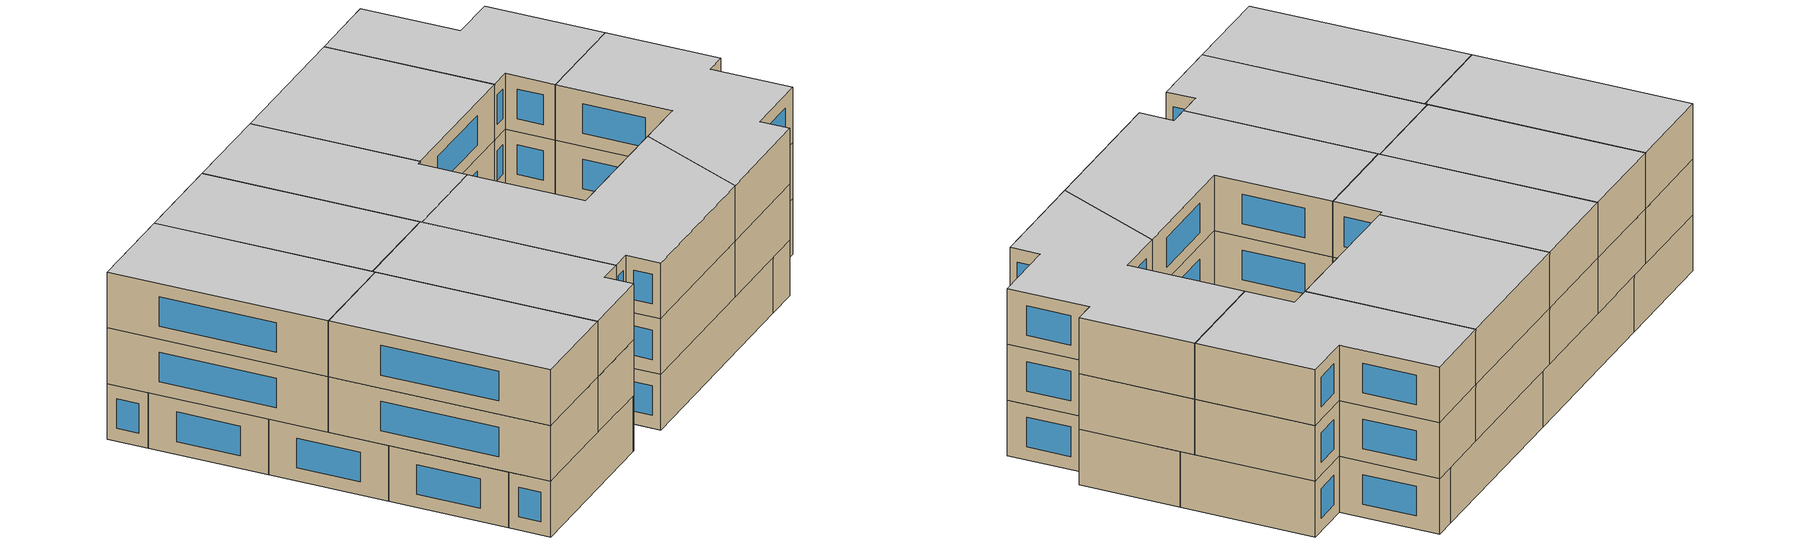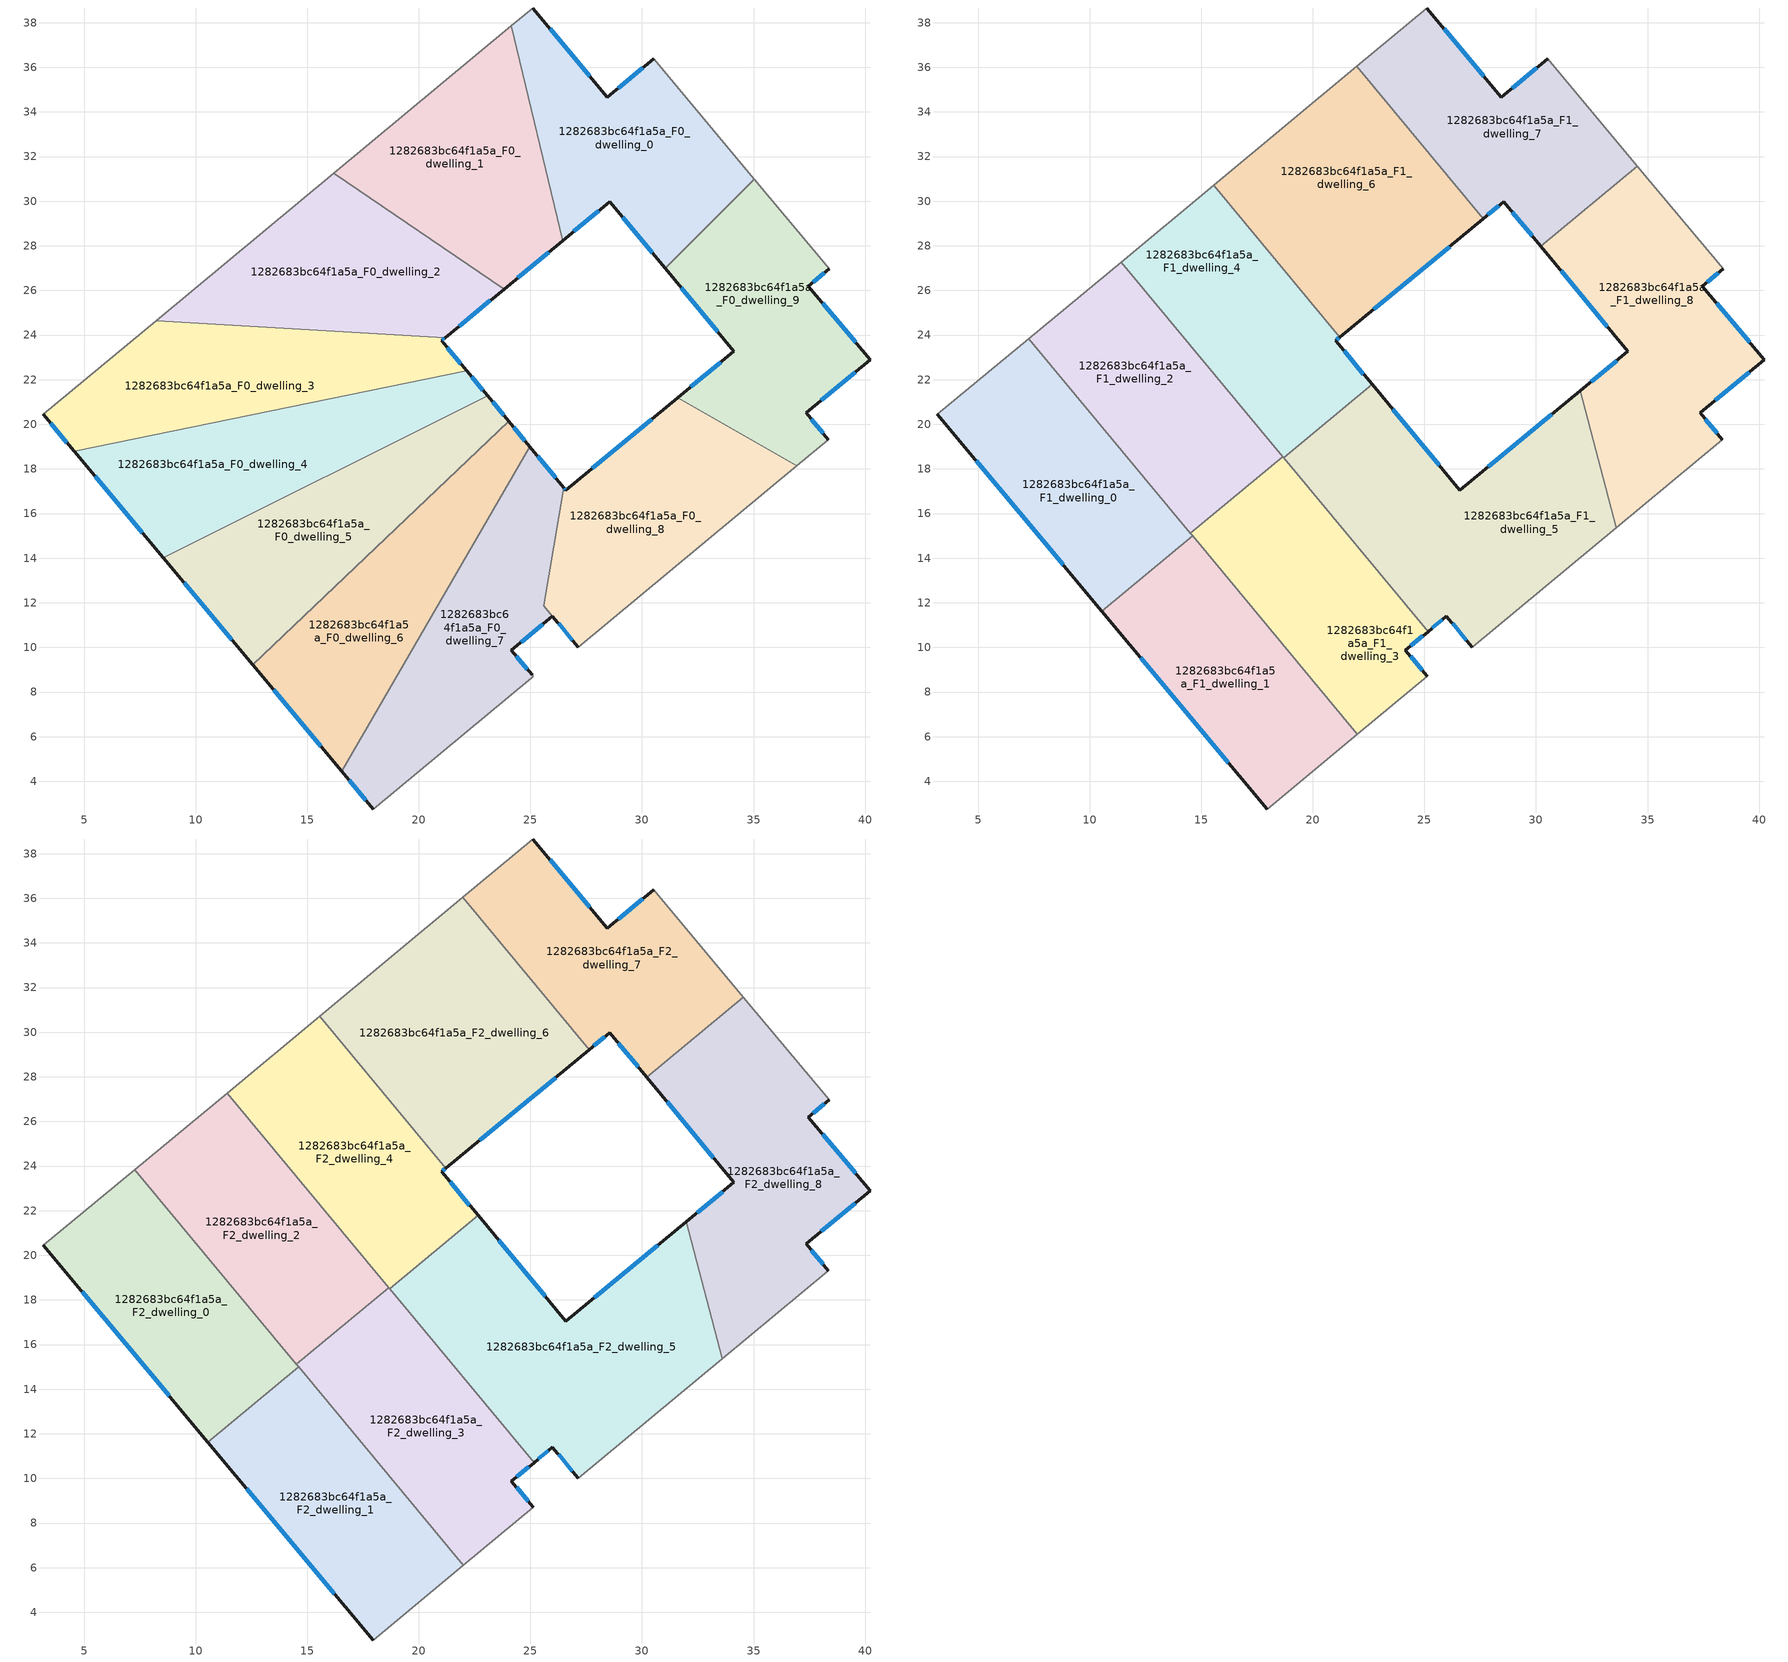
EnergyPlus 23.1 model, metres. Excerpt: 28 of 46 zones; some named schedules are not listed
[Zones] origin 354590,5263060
1282683bc64f1a5a_F0_dwelling_0
 floor ground (EU_floor_Construction): 30.52,36.38 35.02,30.99 31.04,26.99 28.55,29.97 26.45,28.23 24.15,37.85 25.11,38.66 28.45,34.66 z0
 wall outside (EU_wall_Construction): 26.45,28.23 28.55,29.97 31.04,26.99 / 30.52,36.38 28.45,34.66 25.11,38.66 z0:3
 wall to 1282683bc64f1a5a_F0_dwelling_9 (EU_wall_Construction): 31.04,26.99 35.02,30.99 z0:3
 wall to 1282683bc64f1a5a_F0_dwelling_1 (EU_wall_Construction): 24.15,37.85 26.45,28.23 z0:3
 wall adiabatic (EU_wall_Construction): 25.11,38.66 24.15,37.85 / 35.02,30.99 30.52,36.38 z0:3
 window (EU_Window_Construction): 29.14,29.27 30.45,27.69 / 26.94,28.64 28.06,29.56 / 27.67,35.6 25.9,37.72 / 30.04,35.97 28.94,35.06 z0.7:2.3
1282683bc64f1a5a_F0_dwelling_1
 floor ground (EU_floor_Construction): 24.15,37.85 26.45,28.23 23.82,26.06 16.2,31.25 z0
 wall outside (EU_wall_Construction): 23.82,26.06 26.45,28.23 z0:3
 wall to 1282683bc64f1a5a_F0_dwelling_2 (EU_wall_Construction): 16.2,31.25 23.82,26.06 z0:3
 wall adiabatic (EU_wall_Construction): 24.15,37.85 16.2,31.25 z0:3
 window (EU_Window_Construction): 24.44,26.57 25.83,27.72 z0.7:2.3
1282683bc64f1a5a_F0_dwelling_2
 floor ground (EU_floor_Construction): 23.82,26.06 21.19,23.88 8.24,24.64 16.2,31.25 z0
 wall outside (EU_wall_Construction): 21.19,23.88 23.82,26.06 z0:3
 wall to 1282683bc64f1a5a_F0_dwelling_3 (EU_wall_Construction): 8.24,24.64 21.19,23.88 z0:3
 wall adiabatic (EU_wall_Construction): 16.2,31.25 8.24,24.64 z0:3
 window (EU_Window_Construction): 21.81,24.4 23.2,25.55 z0.7:2.3
1282683bc64f1a5a_F0_dwelling_3
 floor ground (EU_floor_Construction): 21.19,23.88 21.02,23.75 22.14,22.4 4.55,18.8 3.18,20.44 8.24,24.64 z0
 wall outside (EU_wall_Construction): 22.14,22.4 21.02,23.75 21.19,23.88 / 3.18,20.44 4.55,18.8 z0:3
 wall to 1282683bc64f1a5a_F0_dwelling_4 (EU_wall_Construction): 4.55,18.8 22.14,22.4 z0:3
 wall adiabatic (EU_wall_Construction): 8.24,24.64 3.18,20.44 z0:3
 window (EU_Window_Construction): 21.06,23.78 21.15,23.85 / 21.88,22.71 21.29,23.43 / 3.5,20.06 4.23,19.18 z0.7:2.3
1282683bc64f1a5a_F0_dwelling_4
 floor ground (EU_floor_Construction): 22.14,22.4 23.08,21.27 8.55,14.01 4.55,18.8 z0
 wall outside (EU_wall_Construction): 23.08,21.27 22.14,22.4 / 4.55,18.8 8.55,14.01 z0:3
 wall to 1282683bc64f1a5a_F0_dwelling_5 (EU_wall_Construction): 8.55,14.01 23.08,21.27 z0:3
 window (EU_Window_Construction): 22.86,21.53 22.36,22.13 / 5.49,17.67 7.61,15.14 z0.7:2.3
 ceiling adiabatic (EU_roof_Construction): 20.45,19.95 22.65,21.78 22.14,22.4 16.43,21.23 18.36,18.91 z3
1282683bc64f1a5a_F0_dwelling_5
 floor ground (EU_floor_Construction): 23.08,21.27 24.03,20.14 12.55,9.23 8.55,14.01 z0
 wall outside (EU_wall_Construction): 24.03,20.14 23.08,21.27 / 8.55,14.01 12.55,9.23 z0:3
 wall to 1282683bc64f1a5a_F0_dwelling_6 (EU_wall_Construction): 12.55,9.23 24.03,20.14 z0:3
 window (EU_Window_Construction): 23.8,20.4 23.3,21 / 9.49,12.89 11.61,10.35 z0.7:2.3
1282683bc64f1a5a_F0_dwelling_6
 floor ground (EU_floor_Construction): 24.03,20.14 24.97,19 16.55,4.44 12.55,9.23 z0
 wall outside (EU_wall_Construction): 24.97,19 24.03,20.14 / 12.55,9.23 16.55,4.44 z0:3
 wall to 1282683bc64f1a5a_F0_dwelling_7 (EU_wall_Construction): 16.55,4.44 24.97,19 z0:3
 window (EU_Window_Construction): 24.75,19.27 24.25,19.87 / 13.49,8.1 15.62,5.57 z0.7:2.3
1282683bc64f1a5a_F0_dwelling_7
 floor ground (EU_floor_Construction): 24.97,19 26.5,17.17 25.6,11.87 25.99,11.4 24.15,9.87 25.08,8.77 25.12,8.71 25.05,8.65 17.96,2.76 16.55,4.44 z0
 wall outside (EU_wall_Construction): 26.5,17.17 24.97,19 / 25.08,8.77 24.15,9.87 25.99,11.4 / 16.55,4.44 17.96,2.76 z0:3
 wall adiabatic (EU_wall_Construction): 17.96,2.76 25.05,8.65 25.12,8.71 25.08,8.77 z0:3
 wall to 1282683bc64f1a5a_F0_dwelling_8 (EU_wall_Construction): 25.6,11.88 26.5,17.17 / 25.99,11.4 25.6,11.87 z0:3
 window (EU_Window_Construction): 26.14,17.6 25.33,18.57 / 24.58,10.23 25.56,11.04 / 24.86,9.03 24.37,9.61 / 16.89,4.05 17.63,3.15 z0.7:2.3
1282683bc64f1a5a_F0_dwelling_8
 floor ground (EU_floor_Construction): 36.94,18.13 27.15,10 25.6,11.87 26.5,17.17 26.6,17.05 31.61,21.19 z0
 wall outside (EU_wall_Construction): 31.61,21.19 26.6,17.05 26.5,17.17 / 25.99,11.4 27.15,10 z0:3
 wall to 1282683bc64f1a5a_F0_dwelling_9 (EU_wall_Construction): 36.94,18.13 31.61,21.19 z0:3
 wall adiabatic (EU_wall_Construction): 27.15,10 36.94,18.13 z0:3
 window (EU_Window_Construction): 26.57,17.07 26.52,17.14 / 30.43,20.22 27.77,18.02 / 26.26,11.07 26.88,10.33 z0.7:2.3
1282683bc64f1a5a_F0_dwelling_9
 floor ground (EU_floor_Construction): 38.39,26.96 37.46,26.19 40.22,22.9 37.35,20.51 38.35,19.31 36.94,18.13 31.61,21.19 34.12,23.28 31.04,26.99 35.02,30.99 z0
 wall outside (EU_wall_Construction): 38.35,19.31 37.35,20.51 40.22,22.9 37.46,26.19 38.39,26.96 / 31.04,26.99 34.12,23.28 31.61,21.19 z0:3
 wall adiabatic (EU_wall_Construction): 36.94,18.13 38.35,19.31 / 38.39,26.96 35.02,30.99 z0:3
 window (EU_Window_Construction): 39.58,23.67 38.11,25.42 / 38.03,21.08 39.55,22.34 / 38.12,19.59 37.59,20.23 / 33.53,22.79 32.2,21.68 / 31.76,26.11 33.4,24.15 / 37.68,26.37 38.17,26.78 z0.7:2.3
1282683bc64f1a5a_F1_dwelling_0
 floor to 1282683bc64f1a5a_F0_dwelling_4 (EU_floor_Construction): 10.46,20.01 13.42,16.44 8.55,14.01 4.55,18.8 z3
 floor to 1282683bc64f1a5a_F0_dwelling_3 (EU_floor_Construction): 7.27,23.84 10.46,20.01 4.55,18.8 3.18,20.44 z3
 floor to 1282683bc64f1a5a_F0_dwelling_5 (EU_floor_Construction): 13.42,16.44 14.52,15.12 14.61,15.01 10.55,11.63 8.55,14.01 z3
 wall outside (EU_wall_Construction): 3.18,20.44 10.55,11.63 z3:6
 wall to 1282683bc64f1a5a_F1_dwelling_1 (EU_wall_Construction): 10.55,11.63 14.61,15.01 z3:6
 wall adiabatic (EU_wall_Construction): 7.27,23.84 3.18,20.44 z3:6
 wall to 1282683bc64f1a5a_F1_dwelling_2 (EU_wall_Construction): 14.52,15.12 7.27,23.84 z3:6
 wall to 1282683bc64f1a5a_F1_dwelling_3 (EU_wall_Construction): 14.61,15.01 14.52,15.12 z3:6
 window (EU_Window_Construction): 4.91,18.37 8.82,13.7 z3.7:5.3
1282683bc64f1a5a_F1_dwelling_1
 floor to 1282683bc64f1a5a_F0_dwelling_6 (EU_floor_Construction): 16.39,12.87 19.36,9.29 16.55,4.44 12.55,9.23 z3
 floor to 1282683bc64f1a5a_F0_dwelling_7 (EU_floor_Construction): 19.36,9.29 22,6.12 17.96,2.76 16.55,4.44 z3
 floor to 1282683bc64f1a5a_F0_dwelling_5 (EU_floor_Construction): 14.61,15.01 16.39,12.87 12.55,9.23 10.55,11.63 z3
 wall outside (EU_wall_Construction): 10.55,11.63 17.96,2.76 z3:6
 wall adiabatic (EU_wall_Construction): 17.96,2.76 22,6.12 z3:6
 wall to 1282683bc64f1a5a_F1_dwelling_3 (EU_wall_Construction): 22,6.12 14.61,15.01 z3:6
 window (EU_Window_Construction): 12.29,9.55 16.22,4.84 z3.7:5.3
1282683bc64f1a5a_F1_dwelling_2
 floor to 1282683bc64f1a5a_F0_dwelling_3 (EU_floor_Construction): 13.86,24.32 16.43,21.23 10.46,20.01 7.27,23.84 8.24,24.64 z3
 floor to 1282683bc64f1a5a_F0_dwelling_4 (EU_floor_Construction): 16.43,21.23 18.36,18.91 13.42,16.44 10.46,20.01 z3
 floor to 1282683bc64f1a5a_F0_dwelling_2 (EU_floor_Construction): 11.41,27.27 13.86,24.32 8.24,24.64 z3
 floor to 1282683bc64f1a5a_F0_dwelling_5 (EU_floor_Construction): 18.36,18.91 18.65,18.55 14.52,15.12 13.42,16.44 z3
 wall to 1282683bc64f1a5a_F1_dwelling_3 (EU_wall_Construction): 14.52,15.12 18.65,18.55 z3:6
 wall adiabatic (EU_wall_Construction): 11.41,27.27 7.27,23.84 z3:6
 wall to 1282683bc64f1a5a_F1_dwelling_4 (EU_wall_Construction): 18.65,18.55 11.41,27.27 z3:6
1282683bc64f1a5a_F1_dwelling_3
 floor to 1282683bc64f1a5a_F0_dwelling_7 (EU_floor_Construction): 22.22,14.25 25.16,10.71 24.15,9.87 25.08,8.77 25.12,8.71 25.05,8.65 22,6.12 19.36,9.29 z3
 floor to 1282683bc64f1a5a_F0_dwelling_6 (EU_floor_Construction): 20.29,16.58 22.22,14.25 19.36,9.29 16.39,12.87 z3
 floor to 1282683bc64f1a5a_F0_dwelling_5 (EU_floor_Construction): 18.65,18.55 20.29,16.58 16.39,12.87 14.52,15.12 z3
 wall outside (EU_wall_Construction): 25.12,8.71 24.15,9.87 25.16,10.71 z3:6
 wall adiabatic (EU_wall_Construction): 22,6.12 25.12,8.71 z3:6
 wall to 1282683bc64f1a5a_F1_dwelling_5 (EU_wall_Construction): 25.16,10.71 18.7,18.5 z3:6
 wall to 1282683bc64f1a5a_F1_dwelling_4 (EU_wall_Construction): 18.7,18.5 18.65,18.55 z3:6
 window (EU_Window_Construction): 24.39,10.07 24.93,10.51 / 24.9,8.98 24.38,9.6 z3.7:5.3
1282683bc64f1a5a_F1_dwelling_4
 floor to 1282683bc64f1a5a_F0_dwelling_2 (EU_floor_Construction): 15.56,30.72 21.22,23.91 21.19,23.88 13.86,24.32 11.41,27.27 z3
 floor to 1282683bc64f1a5a_F0_dwelling_3 (EU_floor_Construction): 21.19,23.88 21.02,23.75 22.14,22.4 16.43,21.23 13.86,24.32 z3
 floor to 1282683bc64f1a5a_F0_dwelling_5 (EU_floor_Construction): 20.45,19.95 18.7,18.5 18.36,18.91 z3
 floor adiabatic (EU_floor_Construction): 22.14,22.4 22.65,21.78 20.45,19.95 18.36,18.91 18.7,18.5 16.43,21.23 z3
 wall outside (EU_wall_Construction): 22.65,21.78 21.02,23.75 21.22,23.91 z3:6
 wall to 1282683bc64f1a5a_F1_dwelling_5 (EU_wall_Construction): 18.7,18.5 22.65,21.78 z3:6
 wall adiabatic (EU_wall_Construction): 15.56,30.72 11.41,27.27 z3:6
 wall to 1282683bc64f1a5a_F1_dwelling_6 (EU_wall_Construction): 21.22,23.91 15.56,30.72 z3:6
 window (EU_Window_Construction): 21.07,23.78 21.17,23.87 / 22.27,22.24 21.41,23.28 z3.7:5.3
1282683bc64f1a5a_F1_dwelling_5
 floor to 1282683bc64f1a5a_F0_dwelling_5 (EU_floor_Construction): 23.08,21.27 24.03,20.14 20.29,16.58 18.7,18.5 20.45,19.95 z3
 floor to 1282683bc64f1a5a_F0_dwelling_7 (EU_floor_Construction): 24.97,19 26.5,17.16 25.6,11.87 25.99,11.4 25.16,10.71 22.22,14.25 z3
 floor to 1282683bc64f1a5a_F0_dwelling_9 (EU_floor_Construction): 31.98,21.5 32.14,20.89 31.61,21.19 z3
 floor to 1282683bc64f1a5a_F0_dwelling_6 (EU_floor_Construction): 24.03,20.14 24.97,19 22.22,14.25 20.29,16.58 z3
 floor to 1282683bc64f1a5a_F0_dwelling_8 (EU_floor_Construction): 32.14,20.89 33.61,15.37 27.15,10 25.6,11.88 26.5,17.16 26.6,17.05 31.61,21.19 z3
 floor to 1282683bc64f1a5a_F0_dwelling_4 (EU_floor_Construction): 22.65,21.78 23.08,21.27 20.45,19.95 z3
 wall outside (EU_wall_Construction): 31.98,21.5 26.6,17.05 22.65,21.78 / 25.16,10.71 25.99,11.4 27.15,10 z3:6
 wall to 1282683bc64f1a5a_F1_dwelling_8 (EU_wall_Construction): 33.61,15.37 31.98,21.5 z3:6
 wall adiabatic (EU_wall_Construction): 27.15,10 33.61,15.37 z3:6
 window (EU_Window_Construction): 25.67,18.16 23.58,20.67 / 30.71,20.45 27.86,18.09 / 26.26,11.07 26.88,10.33 / 25.36,10.87 25.8,11.24 z3.7:5.3
1282683bc64f1a5a_F1_dwelling_6
 floor to 1282683bc64f1a5a_F0_dwelling_1 (EU_floor_Construction): 21.96,36.04 25.64,31.62 26.45,28.23 23.82,26.06 16.2,31.25 z3
 floor to 1282683bc64f1a5a_F0_dwelling_0 (EU_floor_Construction): 25.64,31.62 27.63,29.21 26.45,28.23 z3
 floor to 1282683bc64f1a5a_F0_dwelling_2 (EU_floor_Construction): 23.82,26.06 21.22,23.91 15.56,30.72 16.2,31.25 z3
 wall outside (EU_wall_Construction): 21.22,23.91 27.63,29.21 z3:6
 wall adiabatic (EU_wall_Construction): 21.96,36.04 15.56,30.72 z3:6
 wall to 1282683bc64f1a5a_F1_dwelling_7 (EU_wall_Construction): 27.63,29.21 21.96,36.04 z3:6
 window (EU_Window_Construction): 22.72,25.15 26.13,27.97 z3.7:5.3
1282683bc64f1a5a_F1_dwelling_7
 floor to 1282683bc64f1a5a_F0_dwelling_0 (EU_floor_Construction): 30.52,36.38 34.54,31.57 30.21,27.98 28.55,29.97 27.63,29.21 25.64,31.62 24.15,37.85 25.11,38.66 28.45,34.66 z3
 floor to 1282683bc64f1a5a_F0_dwelling_1 (EU_floor_Construction): 24.15,37.85 25.64,31.62 21.96,36.04 z3
 wall outside (EU_wall_Construction): 27.63,29.21 28.55,29.97 30.21,27.98 / 30.52,36.38 28.45,34.66 25.11,38.66 z3:6
 wall adiabatic (EU_wall_Construction): 25.11,38.66 21.96,36.04 / 34.54,31.57 30.52,36.38 z3:6
 wall to 1282683bc64f1a5a_F1_dwelling_8 (EU_wall_Construction): 30.21,27.98 34.54,31.57 z3:6
 window (EU_Window_Construction): 27.85,29.39 28.34,29.8 / 27.67,35.6 25.9,37.72 / 30.04,35.97 28.94,35.06 / 28.94,29.5 29.82,28.45 z3.7:5.3
1282683bc64f1a5a_F1_dwelling_8
 floor to 1282683bc64f1a5a_F0_dwelling_9 (EU_floor_Construction): 38.39,26.96 37.46,26.19 40.22,22.9 37.35,20.51 38.35,19.31 36.94,18.13 32.14,20.89 31.98,21.5 34.12,23.28 31.04,26.99 35.02,30.99 z3
 floor to 1282683bc64f1a5a_F0_dwelling_0 (EU_floor_Construction): 34.54,31.57 35.02,30.99 31.04,26.99 30.21,27.98 z3
 floor to 1282683bc64f1a5a_F0_dwelling_8 (EU_floor_Construction): 36.94,18.13 33.61,15.37 32.14,20.89 z3
 wall outside (EU_wall_Construction): 30.21,27.98 34.12,23.28 31.98,21.5 / 38.35,19.31 37.35,20.51 40.22,22.9 37.46,26.19 38.39,26.96 z3:6
 wall adiabatic (EU_wall_Construction): 38.39,26.96 34.54,31.57 / 33.61,15.37 38.35,19.31 z3:6
 window (EU_Window_Construction): 31.13,26.87 33.2,24.38 / 37.68,26.37 38.17,26.78 / 39.58,23.67 38.11,25.42 / 38.03,21.08 39.55,22.34 / 38.12,19.59 37.59,20.23 / 33.62,22.86 32.48,21.92 z3.7:5.3
1282683bc64f1a5a_F2_dwelling_0
 floor to 1282683bc64f1a5a_F1_dwelling_0 (EU_floor_Construction): 7.27,23.84 14.61,15.01 10.55,11.63 3.18,20.44 z6
 wall outside (EU_wall_Construction): 3.18,20.44 10.55,11.63 z6:9
 wall to 1282683bc64f1a5a_F2_dwelling_1 (EU_wall_Construction): 10.55,11.63 14.61,15.01 z6:9
 wall adiabatic (EU_wall_Construction): 7.27,23.84 3.18,20.44 z6:9
 wall to 1282683bc64f1a5a_F2_dwelling_2 (EU_wall_Construction): 14.52,15.12 7.27,23.84 z6:9
 wall to 1282683bc64f1a5a_F2_dwelling_3 (EU_wall_Construction): 14.61,15.01 14.52,15.12 z6:9
 window (EU_Window_Construction): 4.91,18.37 8.82,13.7 z6.7:8.3
 ceiling to 1282683bc64f1a5a_F3_dwelling_0 (EU_floor_Construction): 14.61,15.01 7.27,23.84 3.18,20.44 10.55,11.63 z9
1282683bc64f1a5a_F2_dwelling_1
 floor to 1282683bc64f1a5a_F1_dwelling_1 (EU_floor_Construction): 14.61,15.01 22,6.12 17.96,2.76 10.55,11.63 z6
 wall outside (EU_wall_Construction): 10.55,11.63 17.96,2.76 z6:9
 wall adiabatic (EU_wall_Construction): 17.96,2.76 22,6.12 z6:9
 wall to 1282683bc64f1a5a_F2_dwelling_3 (EU_wall_Construction): 22,6.12 14.61,15.01 z6:9
 window (EU_Window_Construction): 12.29,9.55 16.22,4.84 z6.7:8.3
 ceiling to 1282683bc64f1a5a_F3_dwelling_1 (EU_floor_Construction): 22,6.12 14.61,15.01 10.55,11.63 17.96,2.76 z9
1282683bc64f1a5a_F2_dwelling_2
 floor to 1282683bc64f1a5a_F1_dwelling_2 (EU_floor_Construction): 11.41,27.27 18.65,18.55 14.52,15.12 7.27,23.84 z6
 wall to 1282683bc64f1a5a_F2_dwelling_3 (EU_wall_Construction): 14.52,15.12 18.65,18.55 z6:9
 wall adiabatic (EU_wall_Construction): 11.41,27.27 7.27,23.84 z6:9
 wall to 1282683bc64f1a5a_F2_dwelling_4 (EU_wall_Construction): 18.65,18.55 11.41,27.27 z6:9
 ceiling to 1282683bc64f1a5a_F3_dwelling_2 (EU_floor_Construction): 18.65,18.55 11.41,27.27 7.27,23.84 14.52,15.12 z9
1282683bc64f1a5a_F2_dwelling_3
 floor to 1282683bc64f1a5a_F1_dwelling_3 (EU_floor_Construction): 18.65,18.55 25.16,10.71 24.15,9.87 25.12,8.71 22,6.12 14.52,15.12 z6
 wall outside (EU_wall_Construction): 25.12,8.71 24.15,9.87 25.16,10.71 z6:9
 wall adiabatic (EU_wall_Construction): 22,6.12 25.12,8.71 z6:9
 wall to 1282683bc64f1a5a_F2_dwelling_5 (EU_wall_Construction): 25.16,10.71 18.7,18.5 z6:9
 wall to 1282683bc64f1a5a_F2_dwelling_4 (EU_wall_Construction): 18.7,18.5 18.65,18.55 z6:9
 window (EU_Window_Construction): 24.39,10.07 24.93,10.51 / 24.9,8.98 24.38,9.6 z6.7:8.3
 ceiling to 1282683bc64f1a5a_F3_dwelling_3 (EU_floor_Construction): 25.12,8.71 24.15,9.87 25.16,10.71 18.65,18.55 14.52,15.12 22,6.12 z9
1282683bc64f1a5a_F2_dwelling_4
 floor to 1282683bc64f1a5a_F1_dwelling_4 (EU_floor_Construction): 21.22,23.91 21.02,23.75 22.65,21.78 18.7,18.5 11.41,27.27 15.56,30.72 z6
 wall outside (EU_wall_Construction): 22.65,21.78 21.02,23.75 21.22,23.91 z6:9
 wall to 1282683bc64f1a5a_F2_dwelling_5 (EU_wall_Construction): 18.7,18.5 22.65,21.78 z6:9
 wall adiabatic (EU_wall_Construction): 15.56,30.72 11.41,27.27 z6:9
 wall to 1282683bc64f1a5a_F2_dwelling_6 (EU_wall_Construction): 21.22,23.91 15.56,30.72 z6:9
 window (EU_Window_Construction): 21.07,23.78 21.17,23.87 / 22.27,22.24 21.41,23.28 z6.7:8.3
 ceiling to 1282683bc64f1a5a_F3_dwelling_4 (EU_floor_Construction): 22.65,21.78 21.02,23.75 21.22,23.91 15.56,30.72 11.41,27.27 18.7,18.5 z9
1282683bc64f1a5a_F2_dwelling_5
 floor to 1282683bc64f1a5a_F1_dwelling_5 (EU_floor_Construction): 31.98,21.5 33.61,15.37 27.15,10 25.99,11.4 25.16,10.71 18.7,18.5 22.65,21.78 26.6,17.05 z6
 wall outside (EU_wall_Construction): 31.98,21.5 26.6,17.05 22.65,21.78 / 25.16,10.71 25.99,11.4 27.15,10 z6:9
 wall to 1282683bc64f1a5a_F2_dwelling_8 (EU_wall_Construction): 33.61,15.37 31.98,21.5 z6:9
 wall adiabatic (EU_wall_Construction): 27.15,10 33.61,15.37 z6:9
 window (EU_Window_Construction): 25.67,18.16 23.58,20.67 / 30.71,20.45 27.86,18.09 / 26.26,11.07 26.88,10.33 / 25.36,10.87 25.8,11.24 z6.7:8.3
 ceiling to 1282683bc64f1a5a_F3_dwelling_5 (EU_floor_Construction): 33.61,15.37 31.98,21.5 26.6,17.05 22.65,21.78 18.7,18.5 25.16,10.71 25.99,11.4 27.15,10 z9
1282683bc64f1a5a_F2_dwelling_6
 floor to 1282683bc64f1a5a_F1_dwelling_6 (EU_floor_Construction): 21.96,36.04 27.63,29.21 21.22,23.91 15.56,30.72 z6
 wall outside (EU_wall_Construction): 21.22,23.91 27.63,29.21 z6:9
 wall adiabatic (EU_wall_Construction): 21.96,36.04 15.56,30.72 z6:9
 wall to 1282683bc64f1a5a_F2_dwelling_7 (EU_wall_Construction): 27.63,29.21 21.96,36.04 z6:9
 window (EU_Window_Construction): 22.72,25.15 26.13,27.97 z6.7:8.3
 ceiling to 1282683bc64f1a5a_F3_dwelling_6 (EU_floor_Construction): 27.63,29.21 21.96,36.04 15.56,30.72 21.22,23.91 z9
1282683bc64f1a5a_F2_dwelling_7
 floor to 1282683bc64f1a5a_F1_dwelling_7 (EU_floor_Construction): 30.52,36.38 34.54,31.57 30.21,27.98 28.55,29.97 27.63,29.21 21.96,36.04 25.11,38.66 28.45,34.66 z6
 wall outside (EU_wall_Construction): 27.63,29.21 28.55,29.97 30.21,27.98 / 30.52,36.38 28.45,34.66 25.11,38.66 z6:9
 wall adiabatic (EU_wall_Construction): 25.11,38.66 21.96,36.04 / 34.54,31.57 30.52,36.38 z6:9
 wall to 1282683bc64f1a5a_F2_dwelling_8 (EU_wall_Construction): 30.21,27.98 34.54,31.57 z6:9
 window (EU_Window_Construction): 27.85,29.39 28.34,29.8 / 27.67,35.6 25.9,37.72 / 30.04,35.97 28.94,35.06 / 28.94,29.5 29.82,28.45 z6.7:8.3
 ceiling to 1282683bc64f1a5a_F3_dwelling_7 (EU_floor_Construction): 34.54,31.57 30.52,36.38 28.45,34.66 25.11,38.66 21.96,36.04 27.63,29.21 28.55,29.97 30.21,27.98 z9
1282683bc64f1a5a_F2_dwelling_8
 floor to 1282683bc64f1a5a_F1_dwelling_8 (EU_floor_Construction): 38.39,26.96 37.46,26.19 40.22,22.9 37.35,20.51 38.35,19.31 33.61,15.37 31.98,21.5 34.12,23.28 30.21,27.98 34.54,31.57 z6
 wall outside (EU_wall_Construction): 30.21,27.98 34.12,23.28 31.98,21.5 / 38.35,19.31 37.35,20.51 40.22,22.9 37.46,26.19 38.39,26.96 z6:9
 wall adiabatic (EU_wall_Construction): 38.39,26.96 34.54,31.57 / 33.61,15.37 38.35,19.31 z6:9
 window (EU_Window_Construction): 31.13,26.87 33.2,24.38 / 37.68,26.37 38.17,26.78 / 39.58,23.67 38.11,25.42 / 38.03,21.08 39.55,22.34 / 38.12,19.59 37.59,20.23 / 33.62,22.86 32.48,21.92 z6.7:8.3
 ceiling to 1282683bc64f1a5a_F3_dwelling_8 (EU_floor_Construction): 38.35,19.31 37.35,20.51 40.22,22.9 37.46,26.19 38.39,26.96 34.54,31.57 30.21,27.98 34.12,23.28 31.98,21.5 33.61,15.37 z9
[Building]
EU S2 Campaign: North Axis=0; Terrain=City; Solar Distribution=FullExterior
[Site:Location]
Budapest.Ferenc.Liszt.Intl.AP: Latitude=47.437; Longitude=19.256; Time Zone=1; Elevation=185
[SizingPeriod:WeatherFileDays]
AnnualSizingPeriod: Begin Month=1; Begin Day of Month=1; End Month=12; End Day of Month=31; Day of Week for Start Day=Monday; Use Weather File Daylight Saving Period=No; Use Weather File Rain and Snow Indicators=No
[MATERIAL]
EU_InternalMass_Material: Roughness=MediumRough; Thickness=0.1; Conductivity=1; Density=1800; Specific Heat=900; Thermal Absorptance=0.9; Solar Absorptance=0.7; Visible Absorptance=0.7
[MATERIAL:NOMASS] Roughness=MediumRough; Thermal Absorptance=0.9; Solar Absorptance=0.7; Visible Absorptance=0.7
Name | Thermal Resistance
EU_wall_NoMass | 0.832559
EU_roof_NoMass | 1.39638
EU_floor_NoMass | 0.872794
[WINDOWMATERIAL:SIMPLEGLAZINGSYSTEM]
EU_Window_SimpleGlazing: UFactor=2.79869; Solar Heat Gain Coefficient=0.75; Visible Transmittance=0.75
[CONSTRUCTION]
EU_wall_Construction: EU_wall_NoMass
EU_roof_Construction: EU_roof_NoMass
EU_floor_Construction: EU_floor_NoMass
EU_Window_Construction: EU_Window_SimpleGlazing
EU_InternalMass_Construction: EU_InternalMass_Material
[ZONE] Type=1; Multiplier=1; Ceiling Height=autocalculate; Floor Area=autocalculate; Part of Total Floor Area=Yes
Name | Volume
1282683bc64f1a5a_F0_dwelling_0 | 182.706
1282683bc64f1a5a_F1_dwelling_0; 1282683bc64f1a5a_F2_dwelling_0 | 182.699
1282683bc64f1a5a_F0_dwelling_1 | 182.723
1282683bc64f1a5a_F1_dwelling_1; 1282683bc64f1a5a_F2_dwelling_1 | 182.711
1282683bc64f1a5a_F0_dwelling_2 | 182.715
1282683bc64f1a5a_F1_dwelling_2; 1282683bc64f1a5a_F2_dwelling_2 | 182.735
1282683bc64f1a5a_F0_dwelling_3 | 182.709
1282683bc64f1a5a_F1_dwelling_3; 1282683bc64f1a5a_F2_dwelling_3 | 182.743
1282683bc64f1a5a_F0_dwelling_4 | 182.729
1282683bc64f1a5a_F1_dwelling_4; 1282683bc64f1a5a_F2_dwelling_4 | 182.741
1282683bc64f1a5a_F0_dwelling_5 | 182.71
1282683bc64f1a5a_F1_dwelling_5; 1282683bc64f1a5a_F2_dwelling_5 | 276.238
1282683bc64f1a5a_F0_dwelling_6 | 182.722
1282683bc64f1a5a_F1_dwelling_6; 1282683bc64f1a5a_F2_dwelling_6 | 221.462
1282683bc64f1a5a_F0_dwelling_7 | 183.376
1282683bc64f1a5a_F1_dwelling_7; 1282683bc64f1a5a_F2_dwelling_7 | 182.712
1282683bc64f1a5a_F0_dwelling_8 | 182.065
1282683bc64f1a5a_F1_dwelling_8; 1282683bc64f1a5a_F2_dwelling_8 | 233.191
1282683bc64f1a5a_F0_dwelling_9 | 182.714
[INTERNALMASS] Construction=EU_InternalMass_Construction
Name | Zone or ZoneList | Surface Area
1282683bc64f1a5a_F0_dwelling_0_EU_InternalMass | 1282683bc64f1a5a_F0_dwelling_0 | 60.9021
1282683bc64f1a5a_F0_dwelling_1_EU_InternalMass | 1282683bc64f1a5a_F0_dwelling_1 | 60.9077
1282683bc64f1a5a_F0_dwelling_2_EU_InternalMass | 1282683bc64f1a5a_F0_dwelling_2 | 60.905
1282683bc64f1a5a_F0_dwelling_3_EU_InternalMass | 1282683bc64f1a5a_F0_dwelling_3 | 60.9032
1282683bc64f1a5a_F0_dwelling_4_EU_InternalMass | 1282683bc64f1a5a_F0_dwelling_4 | 60.9097
1282683bc64f1a5a_F0_dwelling_5_EU_InternalMass | 1282683bc64f1a5a_F0_dwelling_5 | 60.9034
1282683bc64f1a5a_F0_dwelling_6_EU_InternalMass | 1282683bc64f1a5a_F0_dwelling_6 | 60.9071
1282683bc64f1a5a_F0_dwelling_7_EU_InternalMass | 1282683bc64f1a5a_F0_dwelling_7 | 61.1257
1282683bc64f1a5a_F0_dwelling_8_EU_InternalMass | 1282683bc64f1a5a_F0_dwelling_8 | 60.6879
1282683bc64f1a5a_F0_dwelling_9_EU_InternalMass | 1282683bc64f1a5a_F0_dwelling_9 | 60.9042
1282683bc64f1a5a_F1_dwelling_0_EU_InternalMass | 1282683bc64f1a5a_F1_dwelling_0 | 60.8996
1282683bc64f1a5a_F1_dwelling_1_EU_InternalMass | 1282683bc64f1a5a_F1_dwelling_1 | 60.9037
1282683bc64f1a5a_F1_dwelling_2_EU_InternalMass | 1282683bc64f1a5a_F1_dwelling_2 | 60.9118
1282683bc64f1a5a_F1_dwelling_3_EU_InternalMass | 1282683bc64f1a5a_F1_dwelling_3 | 60.9142
1282683bc64f1a5a_F1_dwelling_4_EU_InternalMass | 1282683bc64f1a5a_F1_dwelling_4 | 60.9135
1282683bc64f1a5a_F1_dwelling_5_EU_InternalMass | 1282683bc64f1a5a_F1_dwelling_5 | 92.0782
1282683bc64f1a5a_F1_dwelling_6_EU_InternalMass | 1282683bc64f1a5a_F1_dwelling_6 | 73.8208
1282683bc64f1a5a_F1_dwelling_7_EU_InternalMass | 1282683bc64f1a5a_F1_dwelling_7 | 60.904
1282683bc64f1a5a_F1_dwelling_8_EU_InternalMass | 1282683bc64f1a5a_F1_dwelling_8 | 77.7313
1282683bc64f1a5a_F2_dwelling_0_EU_InternalMass | 1282683bc64f1a5a_F2_dwelling_0 | 60.8996
1282683bc64f1a5a_F2_dwelling_1_EU_InternalMass | 1282683bc64f1a5a_F2_dwelling_1 | 60.9037
1282683bc64f1a5a_F2_dwelling_2_EU_InternalMass | 1282683bc64f1a5a_F2_dwelling_2 | 60.9118
1282683bc64f1a5a_F2_dwelling_3_EU_InternalMass | 1282683bc64f1a5a_F2_dwelling_3 | 60.9142
1282683bc64f1a5a_F2_dwelling_4_EU_InternalMass | 1282683bc64f1a5a_F2_dwelling_4 | 60.9135
1282683bc64f1a5a_F2_dwelling_5_EU_InternalMass | 1282683bc64f1a5a_F2_dwelling_5 | 92.0782
1282683bc64f1a5a_F2_dwelling_6_EU_InternalMass | 1282683bc64f1a5a_F2_dwelling_6 | 73.8208
1282683bc64f1a5a_F2_dwelling_7_EU_InternalMass | 1282683bc64f1a5a_F2_dwelling_7 | 60.904
1282683bc64f1a5a_F2_dwelling_8_EU_InternalMass | 1282683bc64f1a5a_F2_dwelling_8 | 77.7313
[OTHEREQUIPMENT] Fuel Type=Electricity; Design Level Calculation Method=Watts/Area; Power per Zone Floor Area=1; Fraction Latent=0; Fraction Radiant=0; Fraction Lost=0; Carbon Dioxide Generation Rate=0; EndUse Subcategory=EU_Step8_InternalGains
Name | Zone or ZoneList or Space or SpaceList | Schedule
EU_Step8_InternalGain_1282683bc64f1a5a_F0_dwelling_0_f000 | 1282683bc64f1a5a_F0_dwelling_0 | EU_Step8_GainSchedule_1282683bc64f1a5a_F0_dwelling_0_f000
EU_Step8_InternalGain_1282683bc64f1a5a_F0_dwelling_1_f000 | 1282683bc64f1a5a_F0_dwelling_1 | EU_Step8_GainSchedule_1282683bc64f1a5a_F0_dwelling_1_f000
EU_Step8_InternalGain_1282683bc64f1a5a_F0_dwelling_2_f000 | 1282683bc64f1a5a_F0_dwelling_2 | EU_Step8_GainSchedule_1282683bc64f1a5a_F0_dwelling_2_f000
EU_Step8_InternalGain_1282683bc64f1a5a_F0_dwelling_3_f000 | 1282683bc64f1a5a_F0_dwelling_3 | EU_Step8_GainSchedule_1282683bc64f1a5a_F0_dwelling_3_f000
EU_Step8_InternalGain_1282683bc64f1a5a_F0_dwelling_4_f000 | 1282683bc64f1a5a_F0_dwelling_4 | EU_Step8_GainSchedule_1282683bc64f1a5a_F0_dwelling_4_f000
EU_Step8_InternalGain_1282683bc64f1a5a_F0_dwelling_5_f000 | 1282683bc64f1a5a_F0_dwelling_5 | EU_Step8_GainSchedule_1282683bc64f1a5a_F0_dwelling_5_f000
EU_Step8_InternalGain_1282683bc64f1a5a_F0_dwelling_6_f000 | 1282683bc64f1a5a_F0_dwelling_6 | EU_Step8_GainSchedule_1282683bc64f1a5a_F0_dwelling_6_f000
EU_Step8_InternalGain_1282683bc64f1a5a_F0_dwelling_7_f000 | 1282683bc64f1a5a_F0_dwelling_7 | EU_Step8_GainSchedule_1282683bc64f1a5a_F0_dwelling_7_f000
EU_Step8_InternalGain_1282683bc64f1a5a_F0_dwelling_8_f000 | 1282683bc64f1a5a_F0_dwelling_8 | EU_Step8_GainSchedule_1282683bc64f1a5a_F0_dwelling_8_f000
EU_Step8_InternalGain_1282683bc64f1a5a_F0_dwelling_9_f000 | 1282683bc64f1a5a_F0_dwelling_9 | EU_Step8_GainSchedule_1282683bc64f1a5a_F0_dwelling_9_f000
EU_Step8_InternalGain_1282683bc64f1a5a_F1_dwelling_0_f000 | 1282683bc64f1a5a_F1_dwelling_0 | EU_Step8_GainSchedule_1282683bc64f1a5a_F1_dwelling_0_f000
EU_Step8_InternalGain_1282683bc64f1a5a_F1_dwelling_1_f000 | 1282683bc64f1a5a_F1_dwelling_1 | EU_Step8_GainSchedule_1282683bc64f1a5a_F1_dwelling_1_f000
EU_Step8_InternalGain_1282683bc64f1a5a_F1_dwelling_2_f000 | 1282683bc64f1a5a_F1_dwelling_2 | EU_Step8_GainSchedule_1282683bc64f1a5a_F1_dwelling_2_f000
EU_Step8_InternalGain_1282683bc64f1a5a_F1_dwelling_3_f000 | 1282683bc64f1a5a_F1_dwelling_3 | EU_Step8_GainSchedule_1282683bc64f1a5a_F1_dwelling_3_f000
EU_Step8_InternalGain_1282683bc64f1a5a_F1_dwelling_4_f000 | 1282683bc64f1a5a_F1_dwelling_4 | EU_Step8_GainSchedule_1282683bc64f1a5a_F1_dwelling_4_f000
EU_Step8_InternalGain_1282683bc64f1a5a_F1_dwelling_5_f000 | 1282683bc64f1a5a_F1_dwelling_5 | EU_Step8_GainSchedule_1282683bc64f1a5a_F1_dwelling_5_f000
EU_Step8_InternalGain_1282683bc64f1a5a_F1_dwelling_6_f000 | 1282683bc64f1a5a_F1_dwelling_6 | EU_Step8_GainSchedule_1282683bc64f1a5a_F1_dwelling_6_f000
EU_Step8_InternalGain_1282683bc64f1a5a_F1_dwelling_7_f000 | 1282683bc64f1a5a_F1_dwelling_7 | EU_Step8_GainSchedule_1282683bc64f1a5a_F1_dwelling_7_f000
EU_Step8_InternalGain_1282683bc64f1a5a_F1_dwelling_8_f000 | 1282683bc64f1a5a_F1_dwelling_8 | EU_Step8_GainSchedule_1282683bc64f1a5a_F1_dwelling_8_f000
EU_Step8_InternalGain_1282683bc64f1a5a_F2_dwelling_0_f000 | 1282683bc64f1a5a_F2_dwelling_0 | EU_Step8_GainSchedule_1282683bc64f1a5a_F2_dwelling_0_f000
EU_Step8_InternalGain_1282683bc64f1a5a_F2_dwelling_1_f000 | 1282683bc64f1a5a_F2_dwelling_1 | EU_Step8_GainSchedule_1282683bc64f1a5a_F2_dwelling_1_f000
EU_Step8_InternalGain_1282683bc64f1a5a_F2_dwelling_2_f000 | 1282683bc64f1a5a_F2_dwelling_2 | EU_Step8_GainSchedule_1282683bc64f1a5a_F2_dwelling_2_f000
EU_Step8_InternalGain_1282683bc64f1a5a_F2_dwelling_3_f000 | 1282683bc64f1a5a_F2_dwelling_3 | EU_Step8_GainSchedule_1282683bc64f1a5a_F2_dwelling_3_f000
EU_Step8_InternalGain_1282683bc64f1a5a_F2_dwelling_4_f000 | 1282683bc64f1a5a_F2_dwelling_4 | EU_Step8_GainSchedule_1282683bc64f1a5a_F2_dwelling_4_f000
EU_Step8_InternalGain_1282683bc64f1a5a_F2_dwelling_5_f000 | 1282683bc64f1a5a_F2_dwelling_5 | EU_Step8_GainSchedule_1282683bc64f1a5a_F2_dwelling_5_f000
EU_Step8_InternalGain_1282683bc64f1a5a_F2_dwelling_6_f000 | 1282683bc64f1a5a_F2_dwelling_6 | EU_Step8_GainSchedule_1282683bc64f1a5a_F2_dwelling_6_f000
EU_Step8_InternalGain_1282683bc64f1a5a_F2_dwelling_7_f000 | 1282683bc64f1a5a_F2_dwelling_7 | EU_Step8_GainSchedule_1282683bc64f1a5a_F2_dwelling_7_f000
EU_Step8_InternalGain_1282683bc64f1a5a_F2_dwelling_8_f000 | 1282683bc64f1a5a_F2_dwelling_8 | EU_Step8_GainSchedule_1282683bc64f1a5a_F2_dwelling_8_f000
[ZONEVENTILATION:DESIGNFLOWRATE] Schedule=EU_AlwaysOn; Design Flow Rate Calculation Method=AirChanges/Hour; Air Changes per Hour=0.475469; Ventilation Type=Natural; Fan Pressure Rise=0; Fan Total Efficiency=1; Constant Term Coefficient=1; Temperature Term Coefficient=0; Velocity Term Coefficient=0; Velocity Squared Term Coefficient=0; Minimum Indoor Temperature=-100; Maximum Indoor Temperature=100; Delta Temperature=-100; Minimum Outdoor Temperature=-100; Maximum Outdoor Temperature=100; Maximum Wind Speed=40
Name | Zone or ZoneList or Space or SpaceList
EU_ConstantAir_1282683bc64f1a5a_F0_dwelling_0 | 1282683bc64f1a5a_F0_dwelling_0
EU_ConstantAir_1282683bc64f1a5a_F0_dwelling_1 | 1282683bc64f1a5a_F0_dwelling_1
EU_ConstantAir_1282683bc64f1a5a_F0_dwelling_2 | 1282683bc64f1a5a_F0_dwelling_2
EU_ConstantAir_1282683bc64f1a5a_F0_dwelling_3 | 1282683bc64f1a5a_F0_dwelling_3
EU_ConstantAir_1282683bc64f1a5a_F0_dwelling_4 | 1282683bc64f1a5a_F0_dwelling_4
EU_ConstantAir_1282683bc64f1a5a_F0_dwelling_5 | 1282683bc64f1a5a_F0_dwelling_5
EU_ConstantAir_1282683bc64f1a5a_F0_dwelling_6 | 1282683bc64f1a5a_F0_dwelling_6
EU_ConstantAir_1282683bc64f1a5a_F0_dwelling_7 | 1282683bc64f1a5a_F0_dwelling_7
EU_ConstantAir_1282683bc64f1a5a_F0_dwelling_8 | 1282683bc64f1a5a_F0_dwelling_8
EU_ConstantAir_1282683bc64f1a5a_F0_dwelling_9 | 1282683bc64f1a5a_F0_dwelling_9
EU_ConstantAir_1282683bc64f1a5a_F1_dwelling_0 | 1282683bc64f1a5a_F1_dwelling_0
EU_ConstantAir_1282683bc64f1a5a_F1_dwelling_1 | 1282683bc64f1a5a_F1_dwelling_1
EU_ConstantAir_1282683bc64f1a5a_F1_dwelling_2 | 1282683bc64f1a5a_F1_dwelling_2
EU_ConstantAir_1282683bc64f1a5a_F1_dwelling_3 | 1282683bc64f1a5a_F1_dwelling_3
EU_ConstantAir_1282683bc64f1a5a_F1_dwelling_4 | 1282683bc64f1a5a_F1_dwelling_4
EU_ConstantAir_1282683bc64f1a5a_F1_dwelling_5 | 1282683bc64f1a5a_F1_dwelling_5
EU_ConstantAir_1282683bc64f1a5a_F1_dwelling_6 | 1282683bc64f1a5a_F1_dwelling_6
EU_ConstantAir_1282683bc64f1a5a_F1_dwelling_7 | 1282683bc64f1a5a_F1_dwelling_7
EU_ConstantAir_1282683bc64f1a5a_F1_dwelling_8 | 1282683bc64f1a5a_F1_dwelling_8
EU_ConstantAir_1282683bc64f1a5a_F2_dwelling_0 | 1282683bc64f1a5a_F2_dwelling_0
EU_ConstantAir_1282683bc64f1a5a_F2_dwelling_1 | 1282683bc64f1a5a_F2_dwelling_1
EU_ConstantAir_1282683bc64f1a5a_F2_dwelling_2 | 1282683bc64f1a5a_F2_dwelling_2
EU_ConstantAir_1282683bc64f1a5a_F2_dwelling_3 | 1282683bc64f1a5a_F2_dwelling_3
EU_ConstantAir_1282683bc64f1a5a_F2_dwelling_4 | 1282683bc64f1a5a_F2_dwelling_4
EU_ConstantAir_1282683bc64f1a5a_F2_dwelling_5 | 1282683bc64f1a5a_F2_dwelling_5
EU_ConstantAir_1282683bc64f1a5a_F2_dwelling_6 | 1282683bc64f1a5a_F2_dwelling_6
EU_ConstantAir_1282683bc64f1a5a_F2_dwelling_7 | 1282683bc64f1a5a_F2_dwelling_7
EU_ConstantAir_1282683bc64f1a5a_F2_dwelling_8 | 1282683bc64f1a5a_F2_dwelling_8
[HVACTEMPLATE:ZONE:IDEALLOADSAIRSYSTEM] System Availability Schedule=EU_AlwaysOn; Maximum Heating Supply Air Temperature=50; Minimum Cooling Supply Air Temperature=13; Maximum Heating Supply Air Humidity Ratio=0.0156; Minimum Cooling Supply Air Humidity Ratio=0.0077; Heating Limit=NoLimit; Cooling Limit=NoLimit; Heating Availability Schedule=EU_AlwaysOn; Cooling Availability Schedule=EU_CoolingOff; Dehumidification Control Type=ConstantSensibleHeatRatio; Cooling Sensible Heat Ratio=0.7; Dehumidification Setpoint=60; Humidification Control Type=None; Humidification Setpoint=30; Outdoor Air Method=None; Outdoor Air Flow Rate per Person=0.00944; Outdoor Air Flow Rate per Zone Floor Area=0; Outdoor Air Flow Rate per Zone=0; Demand Controlled Ventilation Type=None; Outdoor Air Economizer Type=NoEconomizer; Heat Recovery Type=None; Sensible Heat Recovery Effectiveness=0.7; Latent Heat Recovery Effectiveness=0.65
Name | Template Thermostat
1282683bc64f1a5a_F0_dwelling_0 | EU_HeatOnly_1282683bc64f1a5a_F0_dwelling_0
1282683bc64f1a5a_F0_dwelling_1 | EU_HeatOnly_1282683bc64f1a5a_F0_dwelling_1
1282683bc64f1a5a_F0_dwelling_2 | EU_HeatOnly_1282683bc64f1a5a_F0_dwelling_2
1282683bc64f1a5a_F0_dwelling_3 | EU_HeatOnly_1282683bc64f1a5a_F0_dwelling_3
1282683bc64f1a5a_F0_dwelling_4 | EU_HeatOnly_1282683bc64f1a5a_F0_dwelling_4
1282683bc64f1a5a_F0_dwelling_5 | EU_HeatOnly_1282683bc64f1a5a_F0_dwelling_5
1282683bc64f1a5a_F0_dwelling_6 | EU_HeatOnly_1282683bc64f1a5a_F0_dwelling_6
1282683bc64f1a5a_F0_dwelling_7 | EU_HeatOnly_1282683bc64f1a5a_F0_dwelling_7
1282683bc64f1a5a_F0_dwelling_8 | EU_HeatOnly_1282683bc64f1a5a_F0_dwelling_8
1282683bc64f1a5a_F0_dwelling_9 | EU_HeatOnly_1282683bc64f1a5a_F0_dwelling_9
1282683bc64f1a5a_F1_dwelling_0 | EU_HeatOnly_1282683bc64f1a5a_F1_dwelling_0
1282683bc64f1a5a_F1_dwelling_1 | EU_HeatOnly_1282683bc64f1a5a_F1_dwelling_1
1282683bc64f1a5a_F1_dwelling_2 | EU_HeatOnly_1282683bc64f1a5a_F1_dwelling_2
1282683bc64f1a5a_F1_dwelling_3 | EU_HeatOnly_1282683bc64f1a5a_F1_dwelling_3
1282683bc64f1a5a_F1_dwelling_4 | EU_HeatOnly_1282683bc64f1a5a_F1_dwelling_4
1282683bc64f1a5a_F1_dwelling_5 | EU_HeatOnly_1282683bc64f1a5a_F1_dwelling_5
1282683bc64f1a5a_F1_dwelling_6 | EU_HeatOnly_1282683bc64f1a5a_F1_dwelling_6
1282683bc64f1a5a_F1_dwelling_7 | EU_HeatOnly_1282683bc64f1a5a_F1_dwelling_7
1282683bc64f1a5a_F1_dwelling_8 | EU_HeatOnly_1282683bc64f1a5a_F1_dwelling_8
1282683bc64f1a5a_F2_dwelling_0 | EU_HeatOnly_1282683bc64f1a5a_F2_dwelling_0
1282683bc64f1a5a_F2_dwelling_1 | EU_HeatOnly_1282683bc64f1a5a_F2_dwelling_1
1282683bc64f1a5a_F2_dwelling_2 | EU_HeatOnly_1282683bc64f1a5a_F2_dwelling_2
1282683bc64f1a5a_F2_dwelling_3 | EU_HeatOnly_1282683bc64f1a5a_F2_dwelling_3
1282683bc64f1a5a_F2_dwelling_4 | EU_HeatOnly_1282683bc64f1a5a_F2_dwelling_4
1282683bc64f1a5a_F2_dwelling_5 | EU_HeatOnly_1282683bc64f1a5a_F2_dwelling_5
1282683bc64f1a5a_F2_dwelling_6 | EU_HeatOnly_1282683bc64f1a5a_F2_dwelling_6
1282683bc64f1a5a_F2_dwelling_7 | EU_HeatOnly_1282683bc64f1a5a_F2_dwelling_7
1282683bc64f1a5a_F2_dwelling_8 | EU_HeatOnly_1282683bc64f1a5a_F2_dwelling_8
[SIZING:ZONE] Zone Cooling Design Supply Air Temperature Input Method=SupplyAirTemperature; Zone Cooling Design Supply Air Temperature=13; Zone Heating Design Supply Air Temperature Input Method=SupplyAirTemperature; Zone Heating Design Supply Air Temperature=50; Zone Cooling Design Supply Air Humidity Ratio=0.008; Zone Heating Design Supply Air Humidity Ratio=0.008; Cooling Design Air Flow Method=DesignDay; Cooling Design Air Flow Rate=0; Cooling Minimum Air Flow per Zone Floor Area=0.000762; Cooling Minimum Air Flow=0; Cooling Minimum Air Flow Fraction=0.2; Heating Design Air Flow Method=DesignDay; Heating Design Air Flow Rate=0; Heating Maximum Air Flow per Zone Floor Area=0.002032; Heating Maximum Air Flow=0.141576; Heating Maximum Air Flow Fraction=0.3; Account for Dedicated Outdoor Air System=No; Dedicated Outdoor Air System Control Strategy=NeutralSupplyAir; Dedicated Outdoor Air Low Setpoint Temperature for Design=autosize; Dedicated Outdoor Air High Setpoint Temperature for Design=autosize; Zone Load Sizing Method=Sensible Load Only No Latent Load; Zone Latent Cooling Design Supply Air Humidity Ratio Input Method=HumidityRatioDifference; Zone Cooling Design Supply Air Humidity Ratio Difference=0.005; Zone Latent Heating Design Supply Air Humidity Ratio Input Method=HumidityRatioDifference; Zone Humidification Design Supply Air Humidity Ratio Difference=0.005
1282683bc64f1a5a_F0_dwelling_0; 1282683bc64f1a5a_F0_dwelling_1; 1282683bc64f1a5a_F0_dwelling_2; 1282683bc64f1a5a_F0_dwelling_3; 1282683bc64f1a5a_F0_dwelling_4; 1282683bc64f1a5a_F0_dwelling_5; 1282683bc64f1a5a_F0_dwelling_6; 1282683bc64f1a5a_F0_dwelling_7; 1282683bc64f1a5a_F0_dwelling_8; 1282683bc64f1a5a_F0_dwelling_9; 1282683bc64f1a5a_F1_dwelling_0; 1282683bc64f1a5a_F1_dwelling_1; 1282683bc64f1a5a_F1_dwelling_2; 1282683bc64f1a5a_F1_dwelling_3; 1282683bc64f1a5a_F1_dwelling_4; 1282683bc64f1a5a_F1_dwelling_5; 1282683bc64f1a5a_F1_dwelling_6; 1282683bc64f1a5a_F1_dwelling_7; 1282683bc64f1a5a_F1_dwelling_8; 1282683bc64f1a5a_F2_dwelling_0; 1282683bc64f1a5a_F2_dwelling_1; 1282683bc64f1a5a_F2_dwelling_2; 1282683bc64f1a5a_F2_dwelling_3; 1282683bc64f1a5a_F2_dwelling_4; 1282683bc64f1a5a_F2_dwelling_5; 1282683bc64f1a5a_F2_dwelling_6; 1282683bc64f1a5a_F2_dwelling_7; 1282683bc64f1a5a_F2_dwelling_8
[SCHEDULE:FILE] Column Number=1; Rows to Skip at Top=0; Number of Hours of Data=8760; Column Separator=Comma; Interpolate to Timestep=No; Minutes per Item=60; Adjust Schedule for Daylight Savings=Yes
Name | File
EU_Step8_GainSchedule_1282683bc64f1a5a_F0_dwelling_0_f000 | ../../schedules/1282683bc64f1a5a/1282683bc64f1a5a_F0_dwelling_0_f000_gain.csv
EU_Step8_GainSchedule_1282683bc64f1a5a_F0_dwelling_1_f000 | ../../schedules/1282683bc64f1a5a/1282683bc64f1a5a_F0_dwelling_1_f000_gain.csv
EU_Step8_GainSchedule_1282683bc64f1a5a_F0_dwelling_2_f000 | ../../schedules/1282683bc64f1a5a/1282683bc64f1a5a_F0_dwelling_2_f000_gain.csv
EU_Step8_GainSchedule_1282683bc64f1a5a_F0_dwelling_3_f000 | ../../schedules/1282683bc64f1a5a/1282683bc64f1a5a_F0_dwelling_3_f000_gain.csv
EU_Step8_GainSchedule_1282683bc64f1a5a_F0_dwelling_4_f000 | ../../schedules/1282683bc64f1a5a/1282683bc64f1a5a_F0_dwelling_4_f000_gain.csv
EU_Step8_GainSchedule_1282683bc64f1a5a_F0_dwelling_5_f000 | ../../schedules/1282683bc64f1a5a/1282683bc64f1a5a_F0_dwelling_5_f000_gain.csv
EU_Step8_GainSchedule_1282683bc64f1a5a_F0_dwelling_6_f000 | ../../schedules/1282683bc64f1a5a/1282683bc64f1a5a_F0_dwelling_6_f000_gain.csv
EU_Step8_GainSchedule_1282683bc64f1a5a_F0_dwelling_7_f000 | ../../schedules/1282683bc64f1a5a/1282683bc64f1a5a_F0_dwelling_7_f000_gain.csv
EU_Step8_GainSchedule_1282683bc64f1a5a_F0_dwelling_8_f000 | ../../schedules/1282683bc64f1a5a/1282683bc64f1a5a_F0_dwelling_8_f000_gain.csv
EU_Step8_GainSchedule_1282683bc64f1a5a_F0_dwelling_9_f000 | ../../schedules/1282683bc64f1a5a/1282683bc64f1a5a_F0_dwelling_9_f000_gain.csv
EU_Step8_GainSchedule_1282683bc64f1a5a_F1_dwelling_0_f000 | ../../schedules/1282683bc64f1a5a/1282683bc64f1a5a_F1_dwelling_0_f000_gain.csv
EU_Step8_GainSchedule_1282683bc64f1a5a_F1_dwelling_1_f000 | ../../schedules/1282683bc64f1a5a/1282683bc64f1a5a_F1_dwelling_1_f000_gain.csv
EU_Step8_GainSchedule_1282683bc64f1a5a_F1_dwelling_2_f000 | ../../schedules/1282683bc64f1a5a/1282683bc64f1a5a_F1_dwelling_2_f000_gain.csv
EU_Step8_GainSchedule_1282683bc64f1a5a_F1_dwelling_3_f000 | ../../schedules/1282683bc64f1a5a/1282683bc64f1a5a_F1_dwelling_3_f000_gain.csv
EU_Step8_GainSchedule_1282683bc64f1a5a_F1_dwelling_4_f000 | ../../schedules/1282683bc64f1a5a/1282683bc64f1a5a_F1_dwelling_4_f000_gain.csv
EU_Step8_GainSchedule_1282683bc64f1a5a_F1_dwelling_5_f000 | ../../schedules/1282683bc64f1a5a/1282683bc64f1a5a_F1_dwelling_5_f000_gain.csv
EU_Step8_GainSchedule_1282683bc64f1a5a_F1_dwelling_6_f000 | ../../schedules/1282683bc64f1a5a/1282683bc64f1a5a_F1_dwelling_6_f000_gain.csv
EU_Step8_GainSchedule_1282683bc64f1a5a_F1_dwelling_7_f000 | ../../schedules/1282683bc64f1a5a/1282683bc64f1a5a_F1_dwelling_7_f000_gain.csv
EU_Step8_GainSchedule_1282683bc64f1a5a_F1_dwelling_8_f000 | ../../schedules/1282683bc64f1a5a/1282683bc64f1a5a_F1_dwelling_8_f000_gain.csv
EU_Step8_GainSchedule_1282683bc64f1a5a_F2_dwelling_0_f000 | ../../schedules/1282683bc64f1a5a/1282683bc64f1a5a_F2_dwelling_0_f000_gain.csv
